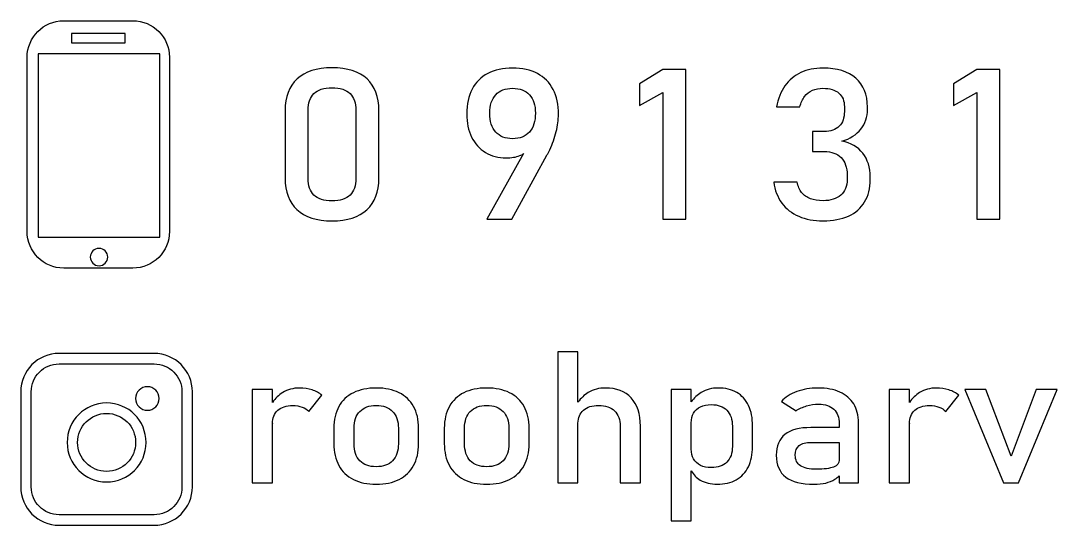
# Model space of a CAD drawing. Header units: millimetres. Extents: x -87 to 87, y -42 to 40.
# Drawn here: x -87.22 to -54, y -40.24 to -24.09 of the extents above; entities that cross this region are included whole.
import ezdxf

# ---------------------------------------------------------------- set-up
doc = ezdxf.new("R2010")
doc.units = ezdxf.units.MM
doc.header["$MEASUREMENT"] = 0
doc.layers.add('Layer 1', color=7, linetype='Continuous')

msp = doc.modelspace()

# ---------------------------------------------------------------- linework, layer by layer
at = {"layer": 'Layer 1', "color": 250}
for points, knots in [([(-85.8396, -32.0038), (-85.8396, -32.0038), (-83.6223, -32.0038), (-83.6223, -32.0038), (-83.2987, -32.0038), (-83.0058, -31.8725), (-82.7945, -31.661), (-82.5828, -31.4491), (-82.4517, -31.1559), (-82.4517, -30.8324), (-82.4517, -30.8324), (-82.4517, -25.2559), (-82.4517, -25.2559), (-82.4517, -24.9323), (-82.5828, -24.6394), (-82.7943, -24.4281), (-83.0058, -24.2164), (-83.2987, -24.0853), (-83.6223, -24.0853), (-83.6223, -24.0853), (-85.8396, -24.0853), (-85.8396, -24.0853), (-86.1631, -24.0853), (-86.4561, -24.2164), (-86.6674, -24.4279), (-86.8791, -24.6394), (-87.0101, -24.9323), (-87.0101, -25.2559), (-87.0101, -25.2559), (-87.0101, -30.8324), (-87.0101, -30.8324), (-87.0101, -31.1559), (-86.8791, -31.4491), (-86.6674, -31.6608), (-86.4561, -31.8725), (-86.1629, -32.0038), (-85.8396, -32.0038)], [0, 0, 0, 0, 0.0833333, 0.0833333, 0.0833333, 0.1666667, 0.1666667, 0.1666667, 0.25, 0.25, 0.25, 0.3333333, 0.3333333, 0.3333333, 0.4166667, 0.4166667, 0.4166667, 0.5, 0.5, 0.5, 0.5833333, 0.5833333, 0.5833333, 0.6666667, 0.6666667, 0.6666667, 0.75, 0.75, 0.75, 0.8333333, 0.8333333, 0.8333333, 0.9166667, 0.9166667, 0.9166667, 1, 1, 1, 1]), ([(-83.9069, -24.7912), (-83.9069, -24.7912), (-85.593, -24.7912), (-85.593, -24.7912), (-85.593, -24.7912), (-85.593, -24.4937), (-85.593, -24.4937), (-85.593, -24.4937), (-83.869, -24.4937), (-83.869, -24.4937), (-83.869, -24.4937), (-83.869, -24.7912), (-83.869, -24.7912), (-83.869, -24.7912), (-83.9069, -24.7912), (-83.9069, -24.7912)], [0, 0, 0, 0, 0.2, 0.2, 0.2, 0.4, 0.4, 0.4, 0.6, 0.6, 0.6, 0.8, 0.8, 0.8, 1, 1, 1, 1]), ([(-82.7956, -31.0157), (-82.7956, -31.0157), (-86.6537, -31.0157), (-86.6537, -31.0157), (-86.6537, -31.0157), (-86.6537, -25.1464), (-86.6537, -25.1464), (-86.6537, -25.1464), (-82.7577, -25.1464), (-82.7577, -25.1464), (-82.7577, -25.1464), (-82.7577, -31.0157), (-82.7577, -31.0157), (-82.7577, -31.0157), (-82.7956, -31.0157), (-82.7956, -31.0157)], [0, 0, 0, 0, 0.2, 0.2, 0.2, 0.4, 0.4, 0.4, 0.6, 0.6, 0.6, 0.8, 0.8, 0.8, 1, 1, 1, 1]), ([(-78.3639, -30.1327), (-78.6188, -29.8936), (-78.7463, -29.5586), (-78.7463, -29.1309), (-78.7463, -29.1309), (-78.7463, -26.9523), (-78.7463, -26.9523), (-78.7463, -26.5222), (-78.6182, -26.188), (-78.3624, -25.9489), (-78.1067, -25.7113), (-77.7333, -25.592), (-77.2421, -25.592), (-76.7494, -25.592), (-76.3754, -25.7105), (-76.1203, -25.9474), (-75.8654, -26.185), (-75.738, -26.5199), (-75.738, -26.9523), (-75.738, -26.9523), (-75.738, -29.1309), (-75.738, -29.1309), (-75.738, -29.5609), (-75.866, -29.8958), (-76.1218, -30.1342), (-76.3784, -30.3726), (-76.7518, -30.4918), (-77.2421, -30.4918), (-77.7348, -30.4918), (-78.1097, -30.3726), (-78.3639, -30.1327)], [0, 0, 0, 0, 0.1, 0.1, 0.1, 0.2, 0.2, 0.2, 0.3, 0.3, 0.3, 0.4, 0.4, 0.4, 0.5, 0.5, 0.5, 0.6, 0.6, 0.6, 0.7, 0.7, 0.7, 0.8, 0.8, 0.8, 0.9, 0.9, 0.9, 1, 1, 1, 1]), ([(-71.104, -28.3401), (-71.141, -28.3649), (-71.1819, -28.3863), (-71.2274, -28.4038), (-71.3495, -28.4513), (-71.4936, -28.4755), (-71.6604, -28.4755), (-71.9115, -28.4755), (-72.1326, -28.4175), (-72.3242, -28.3005), (-72.5152, -28.1842), (-72.6629, -28.0198), (-72.7677, -27.8078), (-72.8727, -27.5959), (-72.9255, -27.35), (-72.9255, -27.0707), (-72.9255, -27.0707), (-72.9255, -27.0677), (-72.9255, -27.0677), (-72.9255, -26.7577), (-72.8682, -26.4938), (-72.7534, -26.2742), (-72.6388, -26.0548), (-72.4705, -25.8871), (-72.2496, -25.7734), (-72.0285, -25.6585), (-71.7637, -25.6012), (-71.4537, -25.6012), (-71.1444, -25.6012), (-70.8803, -25.6594), (-70.6601, -25.7764), (-70.4405, -25.8925), (-70.273, -26.0614), (-70.1584, -26.2832), (-70.0429, -26.5051), (-69.9856, -26.7728), (-69.9856, -27.0844), (-69.9856, -27.0844), (-69.9856, -27.0883), (-69.9856, -27.0883), (-69.9856, -27.2587), (-70.0098, -27.442), (-70.0581, -27.6359), (-70.1071, -27.8305), (-70.1757, -28.0236), (-70.2647, -28.2146), (-70.2799, -28.2432), (-70.2942, -28.2725), (-70.3085, -28.302), (-70.3229, -28.3313), (-70.3387, -28.3608), (-70.3552, -28.3886), (-70.3552, -28.3886), (-71.4793, -30.4421), (-71.4793, -30.4421), (-71.4793, -30.4421), (-72.2767, -30.4421), (-72.2767, -30.4421), (-72.2767, -30.4421), (-71.104, -28.3401), (-71.104, -28.3401)], [0, 0, 0, 0, 0.05, 0.05, 0.05, 0.1, 0.1, 0.1, 0.15, 0.15, 0.15, 0.2, 0.2, 0.2, 0.25, 0.25, 0.25, 0.3, 0.3, 0.3, 0.35, 0.35, 0.35, 0.4, 0.4, 0.4, 0.45, 0.45, 0.45, 0.5, 0.5, 0.5, 0.55, 0.55, 0.55, 0.6, 0.6, 0.6, 0.65, 0.65, 0.65, 0.7, 0.7, 0.7, 0.75, 0.75, 0.75, 0.8, 0.8, 0.8, 0.85, 0.85, 0.85, 0.9, 0.9, 0.9, 0.95, 0.95, 0.95, 1, 1, 1, 1]), ([(-65.9013, -30.4421), (-65.9013, -30.4421), (-66.6407, -30.4421), (-66.6407, -30.4421), (-66.6407, -30.4421), (-66.6407, -26.3822), (-66.6407, -26.3822), (-66.6407, -26.3822), (-67.3913, -26.8009), (-67.3913, -26.8009), (-67.3913, -26.8009), (-67.3913, -26.1061), (-67.3913, -26.1061), (-67.3913, -26.1061), (-66.6407, -25.6504), (-66.6407, -25.6504), (-66.6407, -25.6504), (-65.9013, -25.6504), (-65.9013, -25.6504), (-65.9013, -25.6504), (-65.9013, -30.4421), (-65.9013, -30.4421)], [0, 0, 0, 0, 0.1428571, 0.1428571, 0.1428571, 0.2857143, 0.2857143, 0.2857143, 0.4285714, 0.4285714, 0.4285714, 0.5714286, 0.5714286, 0.5714286, 0.7142857, 0.7142857, 0.7142857, 0.8571429, 0.8571429, 0.8571429, 1, 1, 1, 1]), ([(-62.2882, -30.3451), (-62.513, -30.2469), (-62.6932, -30.1058), (-62.8299, -29.9204), (-62.9663, -29.7339), (-63.0531, -29.5115), (-63.0893, -29.2496), (-63.0893, -29.2496), (-62.3351, -29.2496), (-62.3351, -29.2496), (-62.313, -29.3862), (-62.2664, -29.4978), (-62.1939, -29.5853), (-62.1214, -29.6727), (-62.028, -29.7384), (-61.9125, -29.7814), (-61.7985, -29.8246), (-61.6636, -29.8455), (-61.509, -29.8455), (-61.2646, -29.8455), (-61.0751, -29.7867), (-60.9393, -29.6683), (-60.8044, -29.5491), (-60.7364, -29.3823), (-60.7364, -29.1666), (-60.7364, -29.1666), (-60.7364, -29.0218), (-60.7364, -29.0218), (-60.7364, -28.7827), (-60.8005, -28.5978), (-60.9288, -28.4667), (-61.0571, -28.336), (-61.238, -28.2704), (-61.472, -28.2704), (-61.472, -28.2704), (-61.8462, -28.2704), (-61.8462, -28.2704), (-61.8462, -28.2704), (-61.8462, -27.6314), (-61.8462, -27.6314), (-61.8462, -27.6314), (-61.472, -27.6314), (-61.472, -27.6314), (-61.2667, -27.6314), (-61.1076, -27.5756), (-60.9945, -27.4633), (-60.8805, -27.3509), (-60.8238, -27.1933), (-60.8238, -26.9888), (-60.8238, -26.9888), (-60.8238, -26.8402), (-60.8238, -26.8402), (-60.8238, -26.6516), (-60.8835, -26.5051), (-61.0028, -26.4018), (-61.1226, -26.2992), (-61.2924, -26.2472), (-61.5126, -26.2472), (-61.6379, -26.2472), (-61.7504, -26.269), (-61.8492, -26.3114), (-61.9486, -26.3544), (-62.0325, -26.4207), (-62.1011, -26.5096), (-62.1706, -26.5979), (-62.2202, -26.7104), (-62.2521, -26.8438), (-62.2521, -26.8438), (-63.0018, -26.8438), (-63.0018, -26.8438), (-62.9535, -26.583), (-62.8622, -26.3589), (-62.7281, -26.1717), (-62.5944, -25.9855), (-62.4247, -25.8429), (-62.2196, -25.7462), (-62.0137, -25.6498), (-61.7782, -25.6014), (-61.5126, -25.6014), (-61.0578, -25.6014), (-60.7062, -25.7101), (-60.4573, -25.9282), (-60.209, -26.1454), (-60.0846, -26.4517), (-60.0846, -26.8468), (-60.0846, -26.8468), (-60.0846, -26.9262), (-60.0846, -26.9262), (-60.0846, -27.1652), (-60.1556, -27.3742), (-60.2982, -27.5523), (-60.4406, -27.7302), (-60.6421, -27.86), (-60.9038, -27.9408), (-60.6158, -27.9988), (-60.3932, -28.1271), (-60.2347, -28.3262), (-60.0763, -28.527), (-59.9971, -28.7819), (-59.9971, -29.0913), (-59.9971, -29.0913), (-59.9971, -29.1696), (-59.9971, -29.1696), (-59.9971, -29.4495), (-60.0568, -29.6879), (-60.1753, -29.8855), (-60.2929, -30.0825), (-60.4657, -30.2341), (-60.6913, -30.3367), (-60.9175, -30.44), (-61.1897, -30.4913), (-61.509, -30.4913), (-61.803, -30.4913), (-62.0635, -30.443), (-62.2882, -30.3451)], [0, 0, 0, 0, 0.0263158, 0.0263158, 0.0263158, 0.0526316, 0.0526316, 0.0526316, 0.0789474, 0.0789474, 0.0789474, 0.1052632, 0.1052632, 0.1052632, 0.1315789, 0.1315789, 0.1315789, 0.1578947, 0.1578947, 0.1578947, 0.1842105, 0.1842105, 0.1842105, 0.2105263, 0.2105263, 0.2105263, 0.2368421, 0.2368421, 0.2368421, 0.2631579, 0.2631579, 0.2631579, 0.2894737, 0.2894737, 0.2894737, 0.3157895, 0.3157895, 0.3157895, 0.3421053, 0.3421053, 0.3421053, 0.3684211, 0.3684211, 0.3684211, 0.3947368, 0.3947368, 0.3947368, 0.4210526, 0.4210526, 0.4210526, 0.4473684, 0.4473684, 0.4473684, 0.4736842, 0.4736842, 0.4736842, 0.5, 0.5, 0.5, 0.5263158, 0.5263158, 0.5263158, 0.5526316, 0.5526316, 0.5526316, 0.5789474, 0.5789474, 0.5789474, 0.6052632, 0.6052632, 0.6052632, 0.6315789, 0.6315789, 0.6315789, 0.6578947, 0.6578947, 0.6578947, 0.6842105, 0.6842105, 0.6842105, 0.7105263, 0.7105263, 0.7105263, 0.7368421, 0.7368421, 0.7368421, 0.7631579, 0.7631579, 0.7631579, 0.7894737, 0.7894737, 0.7894737, 0.8157895, 0.8157895, 0.8157895, 0.8421053, 0.8421053, 0.8421053, 0.8684211, 0.8684211, 0.8684211, 0.8947368, 0.8947368, 0.8947368, 0.9210526, 0.9210526, 0.9210526, 0.9473684, 0.9473684, 0.9473684, 0.9736842, 0.9736842, 0.9736842, 1, 1, 1, 1]), ([(-55.8403, -30.4421), (-55.8403, -30.4421), (-56.5795, -30.4421), (-56.5795, -30.4421), (-56.5795, -30.4421), (-56.5795, -26.3822), (-56.5795, -26.3822), (-56.5795, -26.3822), (-57.3301, -26.8009), (-57.3301, -26.8009), (-57.3301, -26.8009), (-57.3301, -26.1061), (-57.3301, -26.1061), (-57.3301, -26.1061), (-56.5795, -25.6504), (-56.5795, -25.6504), (-56.5795, -25.6504), (-55.8403, -25.6504), (-55.8403, -25.6504), (-55.8403, -25.6504), (-55.8403, -30.4421), (-55.8403, -30.4421)], [0, 0, 0, 0, 0.1428571, 0.1428571, 0.1428571, 0.2857143, 0.2857143, 0.2857143, 0.4285714, 0.4285714, 0.4285714, 0.5714286, 0.5714286, 0.5714286, 0.7142857, 0.7142857, 0.7142857, 0.8571429, 0.8571429, 0.8571429, 1, 1, 1, 1]), ([(-76.6643, -29.6665), (-76.5399, -29.5421), (-76.4772, -29.364), (-76.4772, -29.1309), (-76.4772, -29.1309), (-76.4772, -26.9523), (-76.4772, -26.9523), (-76.4772, -26.7198), (-76.539, -26.541), (-76.6628, -26.4166), (-76.7858, -26.293), (-76.9789, -26.231), (-77.2421, -26.231), (-77.5053, -26.231), (-77.6993, -26.293), (-77.8223, -26.4166), (-77.9452, -26.541), (-78.007, -26.7198), (-78.007, -26.9523), (-78.007, -26.9523), (-78.007, -29.1309), (-78.007, -29.1309), (-78.007, -29.364), (-77.9452, -29.5421), (-77.8208, -29.6665), (-77.6963, -29.7901), (-77.5032, -29.8522), (-77.2421, -29.8522), (-76.981, -29.8522), (-76.7888, -29.7901), (-76.6643, -29.6665)], [0, 0, 0, 0, 0.1, 0.1, 0.1, 0.2, 0.2, 0.2, 0.3, 0.3, 0.3, 0.4, 0.4, 0.4, 0.5, 0.5, 0.5, 0.6, 0.6, 0.6, 0.7, 0.7, 0.7, 0.8, 0.8, 0.8, 0.9, 0.9, 0.9, 1, 1, 1, 1]), ([(-70.9158, -27.6479), (-70.789, -27.5053), (-70.7257, -27.304), (-70.7257, -27.0444), (-70.7257, -27.0444), (-70.7257, -27.0414), (-70.7257, -27.0414), (-70.7257, -26.7887), (-70.789, -26.5941), (-70.9158, -26.4553), (-71.0424, -26.3165), (-71.2221, -26.2479), (-71.4537, -26.2479), (-71.6882, -26.2479), (-71.8694, -26.3165), (-71.996, -26.4553), (-72.1228, -26.5941), (-72.1861, -26.7895), (-72.1861, -27.0444), (-72.1861, -27.0444), (-72.1861, -27.0483), (-72.1861, -27.0483), (-72.1861, -27.3077), (-72.1228, -27.5076), (-71.996, -27.6494), (-71.8694, -27.7912), (-71.6882, -27.8622), (-71.4537, -27.8622), (-71.2221, -27.8622), (-71.0424, -27.7905), (-70.9158, -27.6479)], [0, 0, 0, 0, 0.1, 0.1, 0.1, 0.2, 0.2, 0.2, 0.3, 0.3, 0.3, 0.4, 0.4, 0.4, 0.5, 0.5, 0.5, 0.6, 0.6, 0.6, 0.7, 0.7, 0.7, 0.8, 0.8, 0.8, 0.9, 0.9, 0.9, 1, 1, 1, 1]), ([(-84.4265, -31.6506), (-84.4265, -31.7273), (-84.4582, -31.7975), (-84.5084, -31.8477), (-84.5589, -31.8982), (-84.6292, -31.9296), (-84.7058, -31.9296), (-84.7826, -31.9296), (-84.8533, -31.8982), (-84.9038, -31.8477), (-84.9541, -31.7977), (-84.9857, -31.7273), (-84.9857, -31.6506), (-84.9857, -31.5736), (-84.9543, -31.5034), (-84.9036, -31.453), (-84.8531, -31.4027), (-84.783, -31.3713), (-84.7058, -31.3713), (-84.629, -31.3713), (-84.5587, -31.4027), (-84.5082, -31.4532), (-84.458, -31.5034), (-84.4265, -31.5736), (-84.4265, -31.6506)], [0, 0, 0, 0, 0.125, 0.125, 0.125, 0.25, 0.25, 0.25, 0.375, 0.375, 0.375, 0.5, 0.5, 0.5, 0.625, 0.625, 0.625, 0.75, 0.75, 0.75, 0.875, 0.875, 0.875, 1, 1, 1, 1]), ([(-82.944, -40.2352), (-82.944, -40.2352), (-85.9863, -40.2352), (-85.9863, -40.2352), (-86.325, -40.2352), (-86.6323, -40.0973), (-86.8547, -39.8753), (-87.0775, -39.6527), (-87.2156, -39.3452), (-87.2156, -39.0067), (-87.2156, -39.0067), (-87.2156, -35.9642), (-87.2156, -35.9642), (-87.2156, -35.6246), (-87.0777, -35.3166), (-86.8555, -35.0945), (-86.6327, -34.8721), (-86.325, -34.7341), (-85.9863, -34.7341), (-85.9863, -34.7341), (-82.944, -34.7341), (-82.944, -34.7341), (-82.605, -34.7341), (-82.2975, -34.8721), (-82.0751, -35.0943), (-81.8523, -35.3173), (-81.7146, -35.625), (-81.7146, -35.9642), (-81.7146, -35.9642), (-81.7146, -39.0067), (-81.7146, -39.0067), (-81.7146, -39.3456), (-81.8525, -39.6531), (-82.0747, -39.8753), (-82.2977, -40.0975), (-82.605, -40.2352), (-82.944, -40.2352)], [0, 0, 0, 0, 0.0833333, 0.0833333, 0.0833333, 0.1666667, 0.1666667, 0.1666667, 0.25, 0.25, 0.25, 0.3333333, 0.3333333, 0.3333333, 0.4166667, 0.4166667, 0.4166667, 0.5, 0.5, 0.5, 0.5833333, 0.5833333, 0.5833333, 0.6666667, 0.6666667, 0.6666667, 0.75, 0.75, 0.75, 0.8333333, 0.8333333, 0.8333333, 0.9166667, 0.9166667, 0.9166667, 1, 1, 1, 1]), ([(-68.0097, -37.0644), (-68.0097, -36.8533), (-68.07, -36.6895), (-68.1909, -36.5749), (-68.3108, -36.4588), (-68.4806, -36.4012), (-68.6979, -36.4012), (-68.9089, -36.4012), (-69.0727, -36.4519), (-69.1882, -36.5514), (-69.3011, -36.6495), (-69.3591, -36.7883), (-69.361, -36.9669), (-69.361, -36.9669), (-69.361, -36.9754), (-69.361, -36.9754), (-69.361, -36.9754), (-69.361, -38.8788), (-69.361, -38.8788), (-69.361, -38.8788), (-70.0074, -38.8788), (-70.0074, -38.8788), (-70.0074, -38.8788), (-70.0074, -34.6858), (-70.0074, -34.6858), (-70.0074, -34.6858), (-69.361, -34.6858), (-69.361, -34.6858), (-69.361, -34.6858), (-69.361, -36.2948), (-69.361, -36.2948), (-69.2703, -36.1673), (-69.1598, -36.0647), (-69.0298, -35.9873), (-68.8653, -35.8906), (-68.6842, -35.8423), (-68.4851, -35.8423), (-68.1282, -35.8423), (-67.8521, -35.9488), (-67.6561, -36.1607), (-67.4606, -36.3734), (-67.3624, -36.6728), (-67.3624, -37.0614), (-67.3624, -37.0614), (-67.3624, -38.878), (-67.3624, -38.878), (-67.3624, -38.878), (-68.0097, -38.878), (-68.0097, -38.878), (-68.0097, -38.878), (-68.0097, -37.0644), (-68.0097, -37.0644)], [0, 0, 0, 0, 0.0588235, 0.0588235, 0.0588235, 0.1176471, 0.1176471, 0.1176471, 0.1764706, 0.1764706, 0.1764706, 0.2352941, 0.2352941, 0.2352941, 0.2941176, 0.2941176, 0.2941176, 0.3529412, 0.3529412, 0.3529412, 0.4117647, 0.4117647, 0.4117647, 0.4705882, 0.4705882, 0.4705882, 0.5294118, 0.5294118, 0.5294118, 0.5882353, 0.5882353, 0.5882353, 0.6470588, 0.6470588, 0.6470588, 0.7058824, 0.7058824, 0.7058824, 0.7647059, 0.7647059, 0.7647059, 0.8235294, 0.8235294, 0.8235294, 0.8823529, 0.8823529, 0.8823529, 0.9411765, 0.9411765, 0.9411765, 1, 1, 1, 1]), ([(-85.9863, -39.8995), (-85.9863, -39.8995), (-82.944, -39.8995), (-82.944, -39.8995), (-82.697, -39.8995), (-82.4733, -39.7996), (-82.3118, -39.6382), (-82.1506, -39.4765), (-82.0503, -39.253), (-82.0503, -39.0067), (-82.0503, -39.0067), (-82.0503, -35.9642), (-82.0503, -35.9642), (-82.0503, -35.717), (-82.1502, -35.4929), (-82.3116, -35.3314), (-82.4731, -35.17), (-82.697, -35.0699), (-82.944, -35.0699), (-82.944, -35.0699), (-85.9863, -35.0699), (-85.9863, -35.0699), (-86.2335, -35.0699), (-86.4569, -35.17), (-86.6182, -35.3312), (-86.7796, -35.4933), (-86.8799, -35.7172), (-86.8799, -35.9642), (-86.8799, -35.9642), (-86.8799, -39.0067), (-86.8799, -39.0067), (-86.8799, -39.2535), (-86.7798, -39.4767), (-86.6186, -39.6379), (-86.4571, -39.7992), (-86.2333, -39.8995), (-85.9863, -39.8995)], [0, 0, 0, 0, 0.0833333, 0.0833333, 0.0833333, 0.1666667, 0.1666667, 0.1666667, 0.25, 0.25, 0.25, 0.3333333, 0.3333333, 0.3333333, 0.4166667, 0.4166667, 0.4166667, 0.5, 0.5, 0.5, 0.5833333, 0.5833333, 0.5833333, 0.6666667, 0.6666667, 0.6666667, 0.75, 0.75, 0.75, 0.8333333, 0.8333333, 0.8333333, 0.9166667, 0.9166667, 0.9166667, 1, 1, 1, 1]), ([(-82.7804, -36.1774), (-82.7804, -36.2811), (-82.8229, -36.3758), (-82.8909, -36.4438), (-82.9589, -36.5118), (-83.0532, -36.5544), (-83.1574, -36.5544), (-83.2611, -36.5544), (-83.3556, -36.5118), (-83.4236, -36.4438), (-83.4916, -36.3758), (-83.5342, -36.2811), (-83.5342, -36.1774), (-83.5342, -36.0739), (-83.4918, -35.9789), (-83.4238, -35.9109), (-83.355, -35.8431), (-83.2611, -35.8006), (-83.1574, -35.8006), (-83.0534, -35.8006), (-82.9589, -35.8429), (-82.8909, -35.9109), (-82.8229, -35.9789), (-82.7804, -36.0732), (-82.7804, -36.1774)], [0, 0, 0, 0, 0.125, 0.125, 0.125, 0.25, 0.25, 0.25, 0.375, 0.375, 0.375, 0.5, 0.5, 0.5, 0.625, 0.625, 0.625, 0.75, 0.75, 0.75, 0.875, 0.875, 0.875, 1, 1, 1, 1]), ([(-78.2003, -36.4506), (-78.2869, -36.4175), (-78.3872, -36.4017), (-78.5012, -36.4017), (-78.7065, -36.4017), (-78.8656, -36.453), (-78.9787, -36.5556), (-79.0918, -36.6583), (-79.1485, -36.8016), (-79.1485, -36.9842), (-79.1485, -36.9842), (-79.1491, -36.9786), (-79.1491, -36.9786), (-79.1491, -36.9786), (-79.1491, -38.8784), (-79.1491, -38.8784), (-79.1491, -38.8784), (-79.7958, -38.8784), (-79.7958, -38.8784), (-79.7958, -38.8784), (-79.7958, -35.885), (-79.7958, -35.885), (-79.7958, -35.885), (-79.1491, -35.885), (-79.1491, -35.885), (-79.1491, -35.885), (-79.1491, -36.3018), (-79.1491, -36.3018), (-79.0587, -36.1729), (-78.9494, -36.0692), (-78.8218, -35.9907), (-78.6612, -35.8917), (-78.4839, -35.8421), (-78.2893, -35.8421), (-78.1392, -35.8421), (-78.0034, -35.8624), (-77.8819, -35.9009), (-77.7605, -35.94), (-77.6533, -35.9982), (-77.5629, -36.0758), (-77.5629, -36.0758), (-77.9846, -36.5941), (-77.9846, -36.5941), (-78.0419, -36.5306), (-78.1135, -36.4831), (-78.2003, -36.4506)], [0, 0, 0, 0, 0.0666667, 0.0666667, 0.0666667, 0.1333333, 0.1333333, 0.1333333, 0.2, 0.2, 0.2, 0.2666667, 0.2666667, 0.2666667, 0.3333333, 0.3333333, 0.3333333, 0.4, 0.4, 0.4, 0.4666667, 0.4666667, 0.4666667, 0.5333333, 0.5333333, 0.5333333, 0.6, 0.6, 0.6, 0.6666667, 0.6666667, 0.6666667, 0.7333333, 0.7333333, 0.7333333, 0.8, 0.8, 0.8, 0.8666667, 0.8666667, 0.8666667, 0.9333333, 0.9333333, 0.9333333, 1, 1, 1, 1]), ([(-76.5574, -38.7685), (-76.7603, -38.6667), (-76.9158, -38.5181), (-77.0221, -38.3235), (-77.1292, -38.128), (-77.1829, -37.8934), (-77.1829, -37.6189), (-77.1829, -37.6189), (-77.1829, -37.1307), (-77.1829, -37.1307), (-77.1829, -36.8599), (-77.1292, -36.6275), (-77.0221, -36.4344), (-76.9158, -36.2413), (-76.7603, -36.0942), (-76.5574, -35.9932), (-76.3545, -35.8921), (-76.11, -35.8423), (-75.825, -35.8423), (-75.5391, -35.8423), (-75.2953, -35.8921), (-75.0924, -35.9932), (-74.8894, -36.0942), (-74.734, -36.2413), (-74.6277, -36.4344), (-74.5206, -36.6275), (-74.4671, -36.8599), (-74.4671, -37.1307), (-74.4671, -37.1307), (-74.4671, -37.6263), (-74.4671, -37.6263), (-74.4671, -37.9003), (-74.5206, -38.1325), (-74.6277, -38.3256), (-74.734, -38.5196), (-74.8894, -38.6667), (-75.0924, -38.7685), (-75.2953, -38.8711), (-75.5391, -38.9216), (-75.825, -38.9216), (-76.11, -38.9216), (-76.3545, -38.8711), (-76.5574, -38.7685)], [0, 0, 0, 0, 0.0714286, 0.0714286, 0.0714286, 0.1428571, 0.1428571, 0.1428571, 0.2142857, 0.2142857, 0.2142857, 0.2857143, 0.2857143, 0.2857143, 0.3571429, 0.3571429, 0.3571429, 0.4285714, 0.4285714, 0.4285714, 0.5, 0.5, 0.5, 0.5714286, 0.5714286, 0.5714286, 0.6428571, 0.6428571, 0.6428571, 0.7142857, 0.7142857, 0.7142857, 0.7857143, 0.7857143, 0.7857143, 0.8571429, 0.8571429, 0.8571429, 0.9285714, 0.9285714, 0.9285714, 1, 1, 1, 1]), ([(-73.0175, -38.7685), (-73.2204, -38.6667), (-73.3759, -38.5181), (-73.4821, -38.3235), (-73.5893, -38.128), (-73.643, -37.8934), (-73.643, -37.6189), (-73.643, -37.6189), (-73.643, -37.1307), (-73.643, -37.1307), (-73.643, -36.8599), (-73.5893, -36.6275), (-73.4821, -36.4344), (-73.3759, -36.2413), (-73.2204, -36.0942), (-73.0175, -35.9932), (-72.8145, -35.8921), (-72.5701, -35.8423), (-72.2851, -35.8423), (-71.9992, -35.8423), (-71.7554, -35.8921), (-71.5524, -35.9932), (-71.3495, -36.0942), (-71.1943, -36.2413), (-71.0878, -36.4344), (-70.9806, -36.6275), (-70.9272, -36.8599), (-70.9272, -37.1307), (-70.9272, -37.1307), (-70.9272, -37.6263), (-70.9272, -37.6263), (-70.9272, -37.9003), (-70.9806, -38.1325), (-71.0878, -38.3256), (-71.1943, -38.5196), (-71.3495, -38.6667), (-71.5524, -38.7685), (-71.7554, -38.8711), (-71.9992, -38.9216), (-72.2851, -38.9216), (-72.5701, -38.9216), (-72.8145, -38.8711), (-73.0175, -38.7685)], [0, 0, 0, 0, 0.0714286, 0.0714286, 0.0714286, 0.1428571, 0.1428571, 0.1428571, 0.2142857, 0.2142857, 0.2142857, 0.2857143, 0.2857143, 0.2857143, 0.3571429, 0.3571429, 0.3571429, 0.4285714, 0.4285714, 0.4285714, 0.5, 0.5, 0.5, 0.5714286, 0.5714286, 0.5714286, 0.6428571, 0.6428571, 0.6428571, 0.7142857, 0.7142857, 0.7142857, 0.7857143, 0.7857143, 0.7857143, 0.8571429, 0.8571429, 0.8571429, 0.9285714, 0.9285714, 0.9285714, 1, 1, 1, 1]), ([(-65.4409, -38.7875), (-65.5651, -38.7146), (-65.6622, -38.6173), (-65.7328, -38.4952), (-65.7328, -38.4952), (-65.7328, -40.0949), (-65.7328, -40.0949), (-65.7328, -40.0949), (-66.3794, -40.0949), (-66.3794, -40.0949), (-66.3794, -40.0949), (-66.3794, -35.8848), (-66.3794, -35.8848), (-66.3794, -35.8848), (-65.7328, -35.8848), (-65.7328, -35.8848), (-65.7328, -35.8848), (-65.7328, -36.2851), (-65.7328, -36.2851), (-65.644, -36.1602), (-65.5362, -36.06), (-65.4092, -35.9843), (-65.2486, -35.8893), (-65.0696, -35.8425), (-64.8729, -35.8425), (-64.6405, -35.8425), (-64.4414, -35.8893), (-64.2754, -35.9843), (-64.1095, -36.0801), (-63.9827, -36.2188), (-63.8959, -36.4015), (-63.8093, -36.5841), (-63.7661, -36.8043), (-63.7661, -37.0616), (-63.7661, -37.0616), (-63.7661, -37.7134), (-63.7661, -37.7134), (-63.7661, -37.9668), (-63.8108, -38.184), (-63.8997, -38.3643), (-63.988, -38.5463), (-64.1185, -38.6836), (-64.2898, -38.7785), (-64.4611, -38.8737), (-64.6661, -38.9218), (-64.9046, -38.9218), (-65.1096, -38.9218), (-65.2886, -38.8767), (-65.4409, -38.7875)], [0, 0, 0, 0, 0.0625, 0.0625, 0.0625, 0.125, 0.125, 0.125, 0.1875, 0.1875, 0.1875, 0.25, 0.25, 0.25, 0.3125, 0.3125, 0.3125, 0.375, 0.375, 0.375, 0.4375, 0.4375, 0.4375, 0.5, 0.5, 0.5, 0.5625, 0.5625, 0.5625, 0.625, 0.625, 0.625, 0.6875, 0.6875, 0.6875, 0.75, 0.75, 0.75, 0.8125, 0.8125, 0.8125, 0.875, 0.875, 0.875, 0.9375, 0.9375, 0.9375, 1, 1, 1, 1]), ([(-60.9879, -36.9812), (-60.9879, -36.7851), (-61.0452, -36.6326), (-61.1606, -36.524), (-61.2761, -36.4154), (-61.4391, -36.361), (-61.6503, -36.361), (-61.7816, -36.361), (-61.9106, -36.3792), (-62.0357, -36.4162), (-62.1618, -36.4524), (-62.2735, -36.503), (-62.3708, -36.5687), (-62.3708, -36.5687), (-62.8429, -36.2744), (-62.8429, -36.2744), (-62.7185, -36.1387), (-62.554, -36.0315), (-62.3504, -35.956), (-62.1458, -35.8799), (-61.9189, -35.8421), (-61.6698, -35.8421), (-61.3967, -35.8421), (-61.163, -35.8859), (-60.969, -35.9734), (-60.7744, -36.0608), (-60.6267, -36.1876), (-60.5247, -36.3536), (-60.4229, -36.5204), (-60.3724, -36.7203), (-60.3724, -36.9549), (-60.3724, -36.9549), (-60.3724, -38.8786), (-60.3724, -38.8786), (-60.3724, -38.8786), (-60.9879, -38.8786), (-60.9879, -38.8786), (-60.9879, -38.8786), (-60.9879, -38.6485), (-60.9879, -38.6485), (-61.0306, -38.6934), (-61.0787, -38.7325), (-61.132, -38.7653), (-61.2158, -38.8181), (-61.3123, -38.8566), (-61.4224, -38.8831), (-61.5325, -38.9087), (-61.6563, -38.9216), (-61.7936, -38.9216), (-62.1995, -38.9216), (-62.5027, -38.8452), (-62.7035, -38.693), (-62.9047, -38.539), (-63.0052, -38.3074), (-63.0052, -37.9959), (-63.0052, -37.7001), (-62.9131, -37.4777), (-62.7289, -37.3297), (-62.545, -37.182), (-62.2673, -37.108), (-61.8948, -37.108), (-61.8948, -37.108), (-60.9879, -37.108), (-60.9879, -37.108), (-60.9879, -37.108), (-60.9879, -36.9812), (-60.9879, -36.9812)], [0, 0, 0, 0, 0.0454545, 0.0454545, 0.0454545, 0.0909091, 0.0909091, 0.0909091, 0.1363636, 0.1363636, 0.1363636, 0.1818182, 0.1818182, 0.1818182, 0.2272727, 0.2272727, 0.2272727, 0.2727273, 0.2727273, 0.2727273, 0.3181818, 0.3181818, 0.3181818, 0.3636364, 0.3636364, 0.3636364, 0.4090909, 0.4090909, 0.4090909, 0.4545455, 0.4545455, 0.4545455, 0.5, 0.5, 0.5, 0.5454545, 0.5454545, 0.5454545, 0.5909091, 0.5909091, 0.5909091, 0.6363636, 0.6363636, 0.6363636, 0.6818182, 0.6818182, 0.6818182, 0.7272727, 0.7272727, 0.7272727, 0.7727273, 0.7727273, 0.7727273, 0.8181818, 0.8181818, 0.8181818, 0.8636364, 0.8636364, 0.8636364, 0.9090909, 0.9090909, 0.9090909, 0.9545455, 0.9545455, 0.9545455, 1, 1, 1, 1]), ([(-57.7935, -36.4506), (-57.8803, -36.4175), (-57.9806, -36.4017), (-58.0946, -36.4017), (-58.2997, -36.4017), (-58.459, -36.453), (-58.5721, -36.5556), (-58.6852, -36.6583), (-58.7419, -36.8016), (-58.7419, -36.9842), (-58.7419, -36.9842), (-58.7425, -36.9786), (-58.7425, -36.9786), (-58.7425, -36.9786), (-58.7425, -38.8784), (-58.7425, -38.8784), (-58.7425, -38.8784), (-59.3892, -38.8784), (-59.3892, -38.8784), (-59.3892, -38.8784), (-59.3892, -35.885), (-59.3892, -35.885), (-59.3892, -35.885), (-58.7425, -35.885), (-58.7425, -35.885), (-58.7425, -35.885), (-58.7425, -36.3022), (-58.7425, -36.3022), (-58.6521, -36.1733), (-58.543, -36.0692), (-58.4151, -35.9907), (-58.2545, -35.8917), (-58.0773, -35.8421), (-57.8827, -35.8421), (-57.7326, -35.8421), (-57.5968, -35.8624), (-57.4753, -35.9009), (-57.3538, -35.94), (-57.2467, -35.9982), (-57.156, -36.0758), (-57.156, -36.0758), (-57.5777, -36.5941), (-57.5777, -36.5941), (-57.6353, -36.5306), (-57.7069, -36.4831), (-57.7935, -36.4506)], [0, 0, 0, 0, 0.0666667, 0.0666667, 0.0666667, 0.1333333, 0.1333333, 0.1333333, 0.2, 0.2, 0.2, 0.2666667, 0.2666667, 0.2666667, 0.3333333, 0.3333333, 0.3333333, 0.4, 0.4, 0.4, 0.4666667, 0.4666667, 0.4666667, 0.5333333, 0.5333333, 0.5333333, 0.6, 0.6, 0.6, 0.6666667, 0.6666667, 0.6666667, 0.7333333, 0.7333333, 0.7333333, 0.8, 0.8, 0.8, 0.8666667, 0.8666667, 0.8666667, 0.9333333, 0.9333333, 0.9333333, 1, 1, 1, 1]), ([(-54.6787, -35.885), (-54.6787, -35.885), (-54.0036, -35.885), (-54.0036, -35.885), (-54.0036, -35.885), (-55.2409, -38.8784), (-55.2409, -38.8784), (-55.2409, -38.8784), (-55.7289, -38.8784), (-55.7289, -38.8784), (-55.7289, -38.8784), (-56.9662, -35.885), (-56.9662, -35.885), (-56.9662, -35.885), (-56.2902, -35.885), (-56.2902, -35.885), (-56.2902, -35.885), (-55.4844, -38.0222), (-55.4844, -38.0222), (-55.4844, -38.0222), (-54.6787, -35.885), (-54.6787, -35.885)], [0, 0, 0, 0, 0.1428571, 0.1428571, 0.1428571, 0.2857143, 0.2857143, 0.2857143, 0.4285714, 0.4285714, 0.4285714, 0.5714286, 0.5714286, 0.5714286, 0.7142857, 0.7142857, 0.7142857, 0.8571429, 0.8571429, 0.8571429, 1, 1, 1, 1]), ([(-83.1984, -37.5838), (-83.1984, -37.9332), (-83.3402, -38.2497), (-83.5688, -38.4783), (-83.7985, -38.7069), (-84.115, -38.8487), (-84.4639, -38.8487), (-84.8131, -38.8487), (-85.1298, -38.7069), (-85.3584, -38.4783), (-85.587, -38.2497), (-85.7288, -37.9332), (-85.7288, -37.5838), (-85.7288, -37.2344), (-85.587, -36.9181), (-85.3584, -36.6895), (-85.1298, -36.4609), (-84.8131, -36.3191), (-84.4639, -36.3191), (-84.1145, -36.3191), (-83.7976, -36.4607), (-83.5688, -36.6895), (-83.3402, -36.9185), (-83.1984, -37.235), (-83.1984, -37.5838)], [0, 0, 0, 0, 0.125, 0.125, 0.125, 0.25, 0.25, 0.25, 0.375, 0.375, 0.375, 0.5, 0.5, 0.5, 0.625, 0.625, 0.625, 0.75, 0.75, 0.75, 0.875, 0.875, 0.875, 1, 1, 1, 1]), ([(-75.2998, -38.1689), (-75.1762, -38.0397), (-75.1142, -37.8594), (-75.1142, -37.6263), (-75.1142, -37.6263), (-75.1142, -37.1307), (-75.1142, -37.1307), (-75.1142, -36.8984), (-75.1762, -36.7188), (-75.2998, -36.5914), (-75.4236, -36.4645), (-75.5985, -36.4012), (-75.825, -36.4012), (-76.0512, -36.4012), (-76.2262, -36.4645), (-76.35, -36.5914), (-76.4738, -36.7188), (-76.5356, -36.8984), (-76.5356, -37.1307), (-76.5356, -37.1307), (-76.5356, -37.6263), (-76.5356, -37.6263), (-76.5356, -37.8594), (-76.4738, -38.0397), (-76.35, -38.1689), (-76.2262, -38.2978), (-76.0512, -38.362), (-75.825, -38.362), (-75.5985, -38.362), (-75.4236, -38.2978), (-75.2998, -38.1689)], [0, 0, 0, 0, 0.1, 0.1, 0.1, 0.2, 0.2, 0.2, 0.3, 0.3, 0.3, 0.4, 0.4, 0.4, 0.5, 0.5, 0.5, 0.6, 0.6, 0.6, 0.7, 0.7, 0.7, 0.8, 0.8, 0.8, 0.9, 0.9, 0.9, 1, 1, 1, 1]), ([(-71.7601, -38.1689), (-71.6363, -38.0397), (-71.5745, -37.8594), (-71.5745, -37.6263), (-71.5745, -37.6263), (-71.5745, -37.1307), (-71.5745, -37.1307), (-71.5745, -36.8984), (-71.6363, -36.7188), (-71.7601, -36.5914), (-71.8837, -36.4645), (-72.0588, -36.4012), (-72.2851, -36.4012), (-72.5113, -36.4012), (-72.6864, -36.4645), (-72.81, -36.5914), (-72.9339, -36.7188), (-72.9957, -36.8984), (-72.9957, -37.1307), (-72.9957, -37.1307), (-72.9957, -37.6263), (-72.9957, -37.6263), (-72.9957, -37.8594), (-72.9339, -38.0397), (-72.81, -38.1689), (-72.6864, -38.2978), (-72.5113, -38.362), (-72.2851, -38.362), (-72.0588, -38.362), (-71.8837, -38.2978), (-71.7601, -38.1689)], [0, 0, 0, 0, 0.1, 0.1, 0.1, 0.2, 0.2, 0.2, 0.3, 0.3, 0.3, 0.4, 0.4, 0.4, 0.5, 0.5, 0.5, 0.6, 0.6, 0.6, 0.7, 0.7, 0.7, 0.8, 0.8, 0.8, 0.9, 0.9, 0.9, 1, 1, 1, 1]), ([(-65.7328, -37.7827), (-65.7328, -37.7827), (-65.7328, -37.7886), (-65.7328, -37.7886), (-65.7328, -37.7886), (-65.7328, -37.7946), (-65.7328, -37.7946), (-65.7311, -37.9187), (-65.7054, -38.0234), (-65.6566, -38.1118), (-65.6053, -38.2022), (-65.5322, -38.2709), (-65.4364, -38.3192), (-65.3397, -38.3667), (-65.223, -38.3915), (-65.0857, -38.3915), (-64.8721, -38.3915), (-64.7061, -38.332), (-64.5891, -38.2135), (-64.4715, -38.0951), (-64.4134, -37.9283), (-64.4134, -37.7134), (-64.4134, -37.7134), (-64.4134, -37.0646), (-64.4134, -37.0646), (-64.4134, -36.8458), (-64.4715, -36.6754), (-64.5891, -36.5539), (-64.7061, -36.4331), (-64.8721, -36.3728), (-65.0857, -36.3728), (-65.223, -36.3728), (-65.3397, -36.3955), (-65.4364, -36.4423), (-65.5322, -36.4874), (-65.6053, -36.5554), (-65.6566, -36.6452), (-65.7056, -36.7314), (-65.7311, -36.8353), (-65.7328, -36.9549), (-65.7328, -36.9549), (-65.7328, -36.9607), (-65.7328, -36.9607), (-65.7328, -36.9607), (-65.7328, -36.9664), (-65.7328, -36.9664), (-65.7328, -36.9664), (-65.7328, -37.7827), (-65.7328, -37.7827)], [0, 0, 0, 0, 0.0625, 0.0625, 0.0625, 0.125, 0.125, 0.125, 0.1875, 0.1875, 0.1875, 0.25, 0.25, 0.25, 0.3125, 0.3125, 0.3125, 0.375, 0.375, 0.375, 0.4375, 0.4375, 0.4375, 0.5, 0.5, 0.5, 0.5625, 0.5625, 0.5625, 0.625, 0.625, 0.625, 0.6875, 0.6875, 0.6875, 0.75, 0.75, 0.75, 0.8125, 0.8125, 0.8125, 0.875, 0.875, 0.875, 0.9375, 0.9375, 0.9375, 1, 1, 1, 1]), ([(-83.806, -38.2411), (-83.6383, -38.0731), (-83.5342, -37.8406), (-83.5342, -37.5838), (-83.5342, -37.3265), (-83.6381, -37.0943), (-83.8055, -36.9269), (-83.9742, -36.7588), (-84.2071, -36.6549), (-84.4639, -36.6549), (-84.7205, -36.6549), (-84.9532, -36.759), (-85.1211, -36.9269), (-85.2889, -37.0947), (-85.3931, -37.327), (-85.3931, -37.5838), (-85.3931, -37.8406), (-85.2889, -38.0731), (-85.1211, -38.2409), (-84.9532, -38.4088), (-84.7205, -38.5129), (-84.4639, -38.5129), (-84.2069, -38.5129), (-83.9738, -38.409), (-83.806, -38.2411)], [0, 0, 0, 0, 0.125, 0.125, 0.125, 0.25, 0.25, 0.25, 0.375, 0.375, 0.375, 0.5, 0.5, 0.5, 0.625, 0.625, 0.625, 0.75, 0.75, 0.75, 0.875, 0.875, 0.875, 1, 1, 1, 1]), ([(-60.9879, -38.1507), (-60.9879, -38.1507), (-60.9879, -38.146), (-60.9879, -38.146), (-60.9879, -38.146), (-60.9879, -37.581), (-60.9879, -37.581), (-60.9879, -37.581), (-61.8918, -37.581), (-61.8918, -37.581), (-62.0607, -37.581), (-62.1875, -37.615), (-62.2711, -37.6837), (-62.3541, -37.7514), (-62.3964, -37.8556), (-62.3964, -37.9959), (-62.3964, -38.1483), (-62.3406, -38.26), (-62.2296, -38.3331), (-62.1186, -38.4062), (-61.9497, -38.4426), (-61.7235, -38.4426), (-61.4761, -38.4426), (-61.2919, -38.4184), (-61.1705, -38.3707), (-61.0509, -38.3235), (-60.9898, -38.2501), (-60.9879, -38.1507)], [0, 0, 0, 0, 0.1111111, 0.1111111, 0.1111111, 0.2222222, 0.2222222, 0.2222222, 0.3333333, 0.3333333, 0.3333333, 0.4444444, 0.4444444, 0.4444444, 0.5555556, 0.5555556, 0.5555556, 0.6666667, 0.6666667, 0.6666667, 0.7777778, 0.7777778, 0.7777778, 0.8888889, 0.8888889, 0.8888889, 1, 1, 1, 1])]:
    msp.add_open_spline(points, degree=3, knots=knots, dxfattribs=at)

doc.saveas('drawing.dxf')
